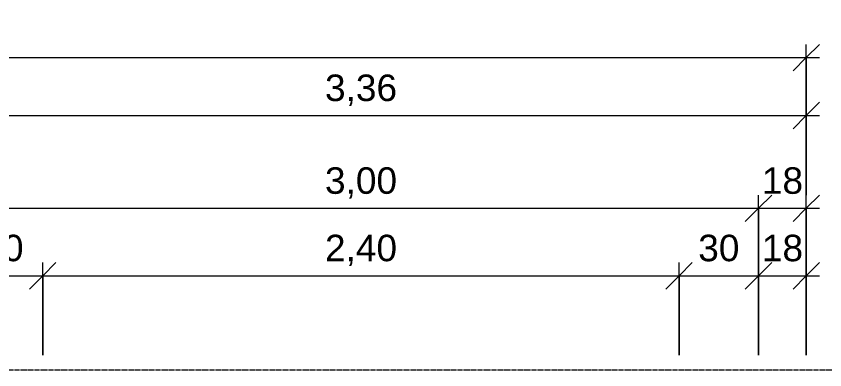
# Model space of a CAD drawing. Header units: millimetres. Extents: x -50912 to 58751, y -45352 to 5553.
# Drawn here: x -39225 to -36175, y -36470 to -35135 of the extents above; entities that cross this region are included whole.
import ezdxf

# ---------------------------------------------------------------- set-up
doc = ezdxf.new("R2010")
doc.units = ezdxf.units.MM
doc.linetypes.add('Overhead', pattern=[3.96875, 2.38125, -1.5875])
for name, color, linetype, lineweight in [('A-ANNO-DIMS', 211, 'Continuous', 9), ('A-ANNO-DIMS-50', 211, 'Continuous', 9), ('A-FLOR-OVHD', 1, 'Overhead', 9)]:
    doc.layers.add(name, color=color, linetype=linetype, lineweight=lineweight)
doc.styles.add('@Arial Unicode MS', font='ARIALUNI.TTF', dxfattribs={"height": 100})
doc.dimstyles.new('CRT_-__Metros_-_Linha_de_chamada_3_5_mm', dxfattribs={"dimscale": 304.8, "dimtxt": 100.584485, "dimasz": 0.328084, "dimexe": 0.164042, "dimexo": 0.0625, "dimgap": 0.082021, "dimtad": 1, "dimdec": 0, "dimlfac": 0.1, "dimdsep": 46, "dimtxsty": '@Arial Unicode MS', "dimblk1": 'OBLIQUE', "dimblk2": 'OBLIQUE', "dimsah": 1, "dimcen": 0.09, "dimdle": 0.164042, "dimazin": 0, "dimtfac": 1, "dimtdec": 4, "dimtix": 1, "dimtmove": 0, "dimatfit": 3, "dimfxl": 0.984252, "dimfxlon": 1, "dimtvp": 1, "dimtolj": 1, "dimtzin": 0, "dimarcsym": 2})
doc.dimstyles.new('CRT_-__Metros_-_Linha_de_chamada_3_5_mm_1', dxfattribs={"dimscale": 304.8, "dimtxt": 100.584485, "dimasz": 0.328084, "dimexe": 0.164042, "dimexo": 0.0625, "dimgap": 0.082021, "dimtad": 1, "dimlfac": 0.001, "dimrnd": 0.01, "dimzin": 0, "dimdsep": 46, "dimtxsty": '@Arial Unicode MS', "dimblk1": 'OBLIQUE', "dimblk2": 'OBLIQUE', "dimsah": 1, "dimcen": 0.09, "dimdle": 0.164042, "dimazin": 0, "dimtfac": 1, "dimtdec": 4, "dimtix": 1, "dimtmove": 0, "dimatfit": 3, "dimfxl": 0.984252, "dimfxlon": 1, "dimtvp": 1, "dimtolj": 1, "dimtzin": 0, "dimarcsym": 2})

# ---------------------------------------------------------------- blocks, each defined once
blk = doc.blocks.new('DIMBLOCK8-GARAGEM')
at = {"layer": 'A-ANNO-DIMS-50', "lineweight": 18}
for p, q in [((-39424.6, -36114.7), (-39374.6, -36064.7)), ((-39124.6, -36114.7), (-39074.6, -36064.7)), ((-39424.6, -36114.7), (-39474.6, -36164.7)), ((-39124.6, -36114.7), (-39174.6, -36164.7))]:
    blk.add_line(p, q, dxfattribs=at)
at = {"layer": 'A-ANNO-DIMS-50'}
for p, q in [((-39424.6, -36414.7), (-39424.6, -36064.7)), ((-39124.6, -36414.7), (-39124.6, -36064.7)), ((-39424.6, -36114.7), (-39124.6, -36114.7)), ((-39424.6, -36114.7), (-39424.6, -36414.7)), ((-39124.6, -36114.7), (-39124.6, -36414.7))]:
    blk.add_line(p, q, dxfattribs=at)
at = {"layer": 'A-ANNO-DIMS-50', "color": 0, "insert": (-39352.1, -35959.9), "char_height": 100, "width": 185.873, "attachment_point": 1, "line_spacing_factor": 1.117605, "style": '@Arial Unicode MS'}
blk.add_mtext('30', dxfattribs=at)
blk = doc.blocks.new('_Oblique')
at = {"color": 0, "linetype": 'ByBlock', "lineweight": -2}
blk.add_line((-0.5, -0.5), (0.5, 0.5), dxfattribs=at)
blk = doc.blocks.new('DIMBLOCK9-GARAGEM')
at = {"layer": 'A-ANNO-DIMS-50', "lineweight": 18}
for p, q in [((-39124.6, -36114.7), (-39074.6, -36064.7)), ((-36724.6, -36114.7), (-36674.6, -36064.7)), ((-39124.6, -36114.7), (-39174.6, -36164.7)), ((-36724.6, -36114.7), (-36774.6, -36164.7))]:
    blk.add_line(p, q, dxfattribs=at)
at = {"layer": 'A-ANNO-DIMS-50'}
for p, q in [((-39124.6, -36414.7), (-39124.6, -36064.7)), ((-36724.6, -36414.7), (-36724.6, -36064.7)), ((-39124.6, -36114.7), (-36724.6, -36114.7)), ((-39124.6, -36114.7), (-39124.6, -36414.7)), ((-36724.6, -36114.7), (-36724.6, -36414.7))]:
    blk.add_line(p, q, dxfattribs=at)
at = {"layer": 'A-ANNO-DIMS-50', "color": 0, "insert": (-38059.9, -35959.9), "char_height": 100, "width": 324.675, "attachment_point": 1, "line_spacing_factor": 1.117605, "style": '@Arial Unicode MS'}
blk.add_mtext('2,40', dxfattribs=at)
blk = doc.blocks.new('DIMBLOCK10-GARAGEM')
at = {"layer": 'A-ANNO-DIMS-50', "lineweight": 18}
for p, q in [((-36724.6, -36114.7), (-36674.6, -36064.7)), ((-36424.6, -36114.7), (-36374.6, -36064.7)), ((-36724.6, -36114.7), (-36774.6, -36164.7)), ((-36424.6, -36114.7), (-36474.6, -36164.7))]:
    blk.add_line(p, q, dxfattribs=at)
at = {"layer": 'A-ANNO-DIMS-50'}
for p, q in [((-36724.6, -36414.7), (-36724.6, -36064.7)), ((-36424.6, -36414.7), (-36424.6, -36064.7)), ((-36724.6, -36114.7), (-36424.6, -36114.7)), ((-36724.6, -36114.7), (-36724.6, -36414.7)), ((-36424.6, -36114.7), (-36424.6, -36414.7))]:
    blk.add_line(p, q, dxfattribs=at)
at = {"layer": 'A-ANNO-DIMS-50', "color": 0, "insert": (-36652.1, -35959.9), "char_height": 100, "width": 185.873, "attachment_point": 1, "line_spacing_factor": 1.117605, "style": '@Arial Unicode MS'}
blk.add_mtext('30', dxfattribs=at)
blk = doc.blocks.new('DIMBLOCK11-GARAGEM')
at = {"layer": 'A-ANNO-DIMS-50', "lineweight": 18}
for p, q in [((-36424.6, -36114.7), (-36374.6, -36064.7)), ((-36244.6, -36114.7), (-36194.6, -36064.7)), ((-36424.6, -36114.7), (-36474.6, -36164.7)), ((-36244.6, -36114.7), (-36294.6, -36164.7))]:
    blk.add_line(p, q, dxfattribs=at)
at = {"layer": 'A-ANNO-DIMS-50'}
for p, q in [((-36424.6, -36414.7), (-36424.6, -36064.7)), ((-36244.6, -36414.7), (-36244.6, -36064.7)), ((-36424.6, -36114.7), (-36194.6, -36114.7)), ((-36424.6, -36114.7), (-36424.6, -36414.7)), ((-36244.6, -36114.7), (-36244.6, -36414.7))]:
    blk.add_line(p, q, dxfattribs=at)
at = {"layer": 'A-ANNO-DIMS-50', "color": 0, "insert": (-36412.1, -35959.9), "char_height": 100, "width": 185.873, "attachment_point": 1, "line_spacing_factor": 1.117605, "style": '@Arial Unicode MS'}
blk.add_mtext('18', dxfattribs=at)
blk = doc.blocks.new('DIMBLOCK17-GARAGEM')
at = {"layer": 'A-ANNO-DIMS-50', "lineweight": 18}
for p, q in [((-39424.6, -35860.3), (-39374.6, -35810.3)), ((-36424.6, -35860.3), (-36374.6, -35810.3)), ((-39424.6, -35860.3), (-39474.6, -35910.3)), ((-36424.6, -35860.3), (-36474.6, -35910.3))]:
    blk.add_line(p, q, dxfattribs=at)
at = {"layer": 'A-ANNO-DIMS-50'}
for p, q in [((-39424.6, -36160.3), (-39424.6, -35810.3)), ((-36424.6, -36160.3), (-36424.6, -35810.3)), ((-39424.6, -35860.3), (-36424.6, -35860.3)), ((-39424.6, -35860.3), (-39424.6, -36160.3)), ((-36424.6, -35860.3), (-36424.6, -36160.3))]:
    blk.add_line(p, q, dxfattribs=at)
at = {"layer": 'A-ANNO-DIMS-50', "color": 0, "insert": (-38059.9, -35705.5), "char_height": 100, "width": 324.675, "attachment_point": 1, "line_spacing_factor": 1.117605, "style": '@Arial Unicode MS'}
blk.add_mtext('3,00', dxfattribs=at)
blk = doc.blocks.new('DIMBLOCK18-GARAGEM')
at = {"layer": 'A-ANNO-DIMS-50', "lineweight": 18}
for p, q in [((-36424.6, -35860.3), (-36374.6, -35810.3)), ((-36244.6, -35860.3), (-36194.6, -35810.3)), ((-36424.6, -35860.3), (-36474.6, -35910.3)), ((-36244.6, -35860.3), (-36294.6, -35910.3))]:
    blk.add_line(p, q, dxfattribs=at)
at = {"layer": 'A-ANNO-DIMS-50'}
for p, q in [((-36424.6, -36160.3), (-36424.6, -35810.3)), ((-36244.6, -36160.3), (-36244.6, -35810.3)), ((-36424.6, -35860.3), (-36194.6, -35860.3)), ((-36424.6, -35860.3), (-36424.6, -36160.3)), ((-36244.6, -35860.3), (-36244.6, -36160.3))]:
    blk.add_line(p, q, dxfattribs=at)
at = {"layer": 'A-ANNO-DIMS-50', "color": 0, "insert": (-36412.1, -35705.5), "char_height": 100, "width": 185.873, "attachment_point": 1, "line_spacing_factor": 1.117605, "style": '@Arial Unicode MS'}
blk.add_mtext('18', dxfattribs=at)
blk = doc.blocks.new('DIMBLOCK21-GARAGEM')
at = {"layer": 'A-ANNO-DIMS-50', "lineweight": 18}
for p, q in [((-39604.6, -35510.3), (-39554.6, -35460.3)), ((-36244.6, -35510.3), (-36194.6, -35460.3)), ((-39604.6, -35510.3), (-39654.6, -35560.3)), ((-36244.6, -35510.3), (-36294.6, -35560.3))]:
    blk.add_line(p, q, dxfattribs=at)
at = {"layer": 'A-ANNO-DIMS-50'}
for p, q in [((-39604.6, -35810.3), (-39604.6, -35460.3)), ((-36244.6, -35810.3), (-36244.6, -35460.3)), ((-39604.6, -35510.3), (-36194.6, -35510.3)), ((-39604.6, -35510.3), (-39604.6, -35810.3)), ((-36244.6, -35510.3), (-36244.6, -35810.3))]:
    blk.add_line(p, q, dxfattribs=at)
at = {"layer": 'A-ANNO-DIMS-50', "color": 0, "insert": (-38059.9, -35355.5), "char_height": 100, "width": 324.675, "attachment_point": 1, "line_spacing_factor": 1.117605, "style": '@Arial Unicode MS'}
blk.add_mtext('3,36', dxfattribs=at)
blk = doc.blocks.new('DIMBLOCK22-GARAGEM')
at = {"layer": 'A-ANNO-DIMS-50', "lineweight": 18}
for p, q in [((-48964.6, -35291.6), (-48914.6, -35241.6)), ((-36244.6, -35291.6), (-36194.6, -35241.6)), ((-48964.6, -35291.6), (-49014.6, -35341.6)), ((-36244.6, -35291.6), (-36294.6, -35341.6))]:
    blk.add_line(p, q, dxfattribs=at)
at = {"layer": 'A-ANNO-DIMS-50'}
for p, q in [((-48964.6, -35591.6), (-48964.6, -35241.6)), ((-36244.6, -35591.6), (-36244.6, -35241.6)), ((-49014.6, -35291.6), (-36194.6, -35291.6)), ((-48964.6, -35291.6), (-48964.6, -35591.6)), ((-36244.6, -35291.6), (-36244.6, -35591.6))]:
    blk.add_line(p, q, dxfattribs=at)
at = {"layer": 'A-ANNO-DIMS-50', "color": 0, "insert": (-42778.6, -35136.7), "char_height": 100, "width": 417.611, "attachment_point": 1, "line_spacing_factor": 1.117605, "style": '@Arial Unicode MS'}
blk.add_mtext('12,72', dxfattribs=at)

msp = doc.modelspace()

# ---------------------------------------------------------------- linework, layer by layer
at = {"layer": 'A-FLOR-OVHD'}
msp.add_line((-49564.62, -36469.651), (-35644.62, -36469.651), dxfattribs=at)

# ---------------------------------------------------------------- dimensions: what is measured, and where the dimension line sits
at = {"layer": 'A-ANNO-DIMS'}
for base, p1, p2, dimstyle, override, picture, middle in [((-36244.62, -35291.552), (-48964.62, -35591.552), (-36244.62, -35591.552), 'CRT_-__Metros_-_Linha_de_chamada_3_5_mm_1', {"dimpost": '<>', "dimfxl": 12720}, 'DIMBLOCK22-GARAGEM', (-42604.62, -35216.313)), ((-36244.62, -35510.311), (-39604.62, -35810.311), (-36244.62, -35810.311), 'CRT_-__Metros_-_Linha_de_chamada_3_5_mm_1', {"dimpost": '<>', "dimfxl": 3360}, 'DIMBLOCK21-GARAGEM', (-37924.62, -35434.22)), ((-36424.62, -35860.311), (-39424.62, -36160.311), (-36424.62, -36160.311), 'CRT_-__Metros_-_Linha_de_chamada_3_5_mm_1', {"dimpost": '<>', "dimfxl": 3000}, 'DIMBLOCK17-GARAGEM', (-37924.62, -35784.22)), ((-36244.62, -35860.311), (-36424.62, -36160.311), (-36244.62, -36160.311), 'CRT_-__Metros_-_Linha_de_chamada_3_5_mm', {"dimpost": '<>', "dimfxl": 180}, 'DIMBLOCK18-GARAGEM', (-36334.62, -35784.22)), ((-39124.62, -36114.669), (-39424.62, -36414.669), (-39124.62, -36414.669), 'CRT_-__Metros_-_Linha_de_chamada_3_5_mm', {"dimpost": '<>', "dimfxl": 300}, 'DIMBLOCK8-GARAGEM', (-39274.62, -36038.577)), ((-36724.62, -36114.669), (-39124.62, -36414.669), (-36724.62, -36414.669), 'CRT_-__Metros_-_Linha_de_chamada_3_5_mm_1', {"dimpost": '<>', "dimfxl": 2400}, 'DIMBLOCK9-GARAGEM', (-37924.62, -36038.577)), ((-36424.62, -36114.669), (-36724.62, -36414.669), (-36424.62, -36414.669), 'CRT_-__Metros_-_Linha_de_chamada_3_5_mm', {"dimpost": '<>', "dimfxl": 300}, 'DIMBLOCK10-GARAGEM', (-36574.62, -36038.577)), ((-36244.62, -36114.669), (-36424.62, -36414.669), (-36244.62, -36414.669), 'CRT_-__Metros_-_Linha_de_chamada_3_5_mm', {"dimpost": '<>', "dimfxl": 180}, 'DIMBLOCK11-GARAGEM', (-36334.62, -36038.577))]:
    dim = msp.add_linear_dim(base=base, p1=p1, p2=p2, dimstyle=dimstyle, override=override, dxfattribs=at)
    dim.commit()
    dim.dimension.update_dxf_attribs({"geometry": picture, "text_midpoint": middle})

doc.saveas('drawing.dxf')
